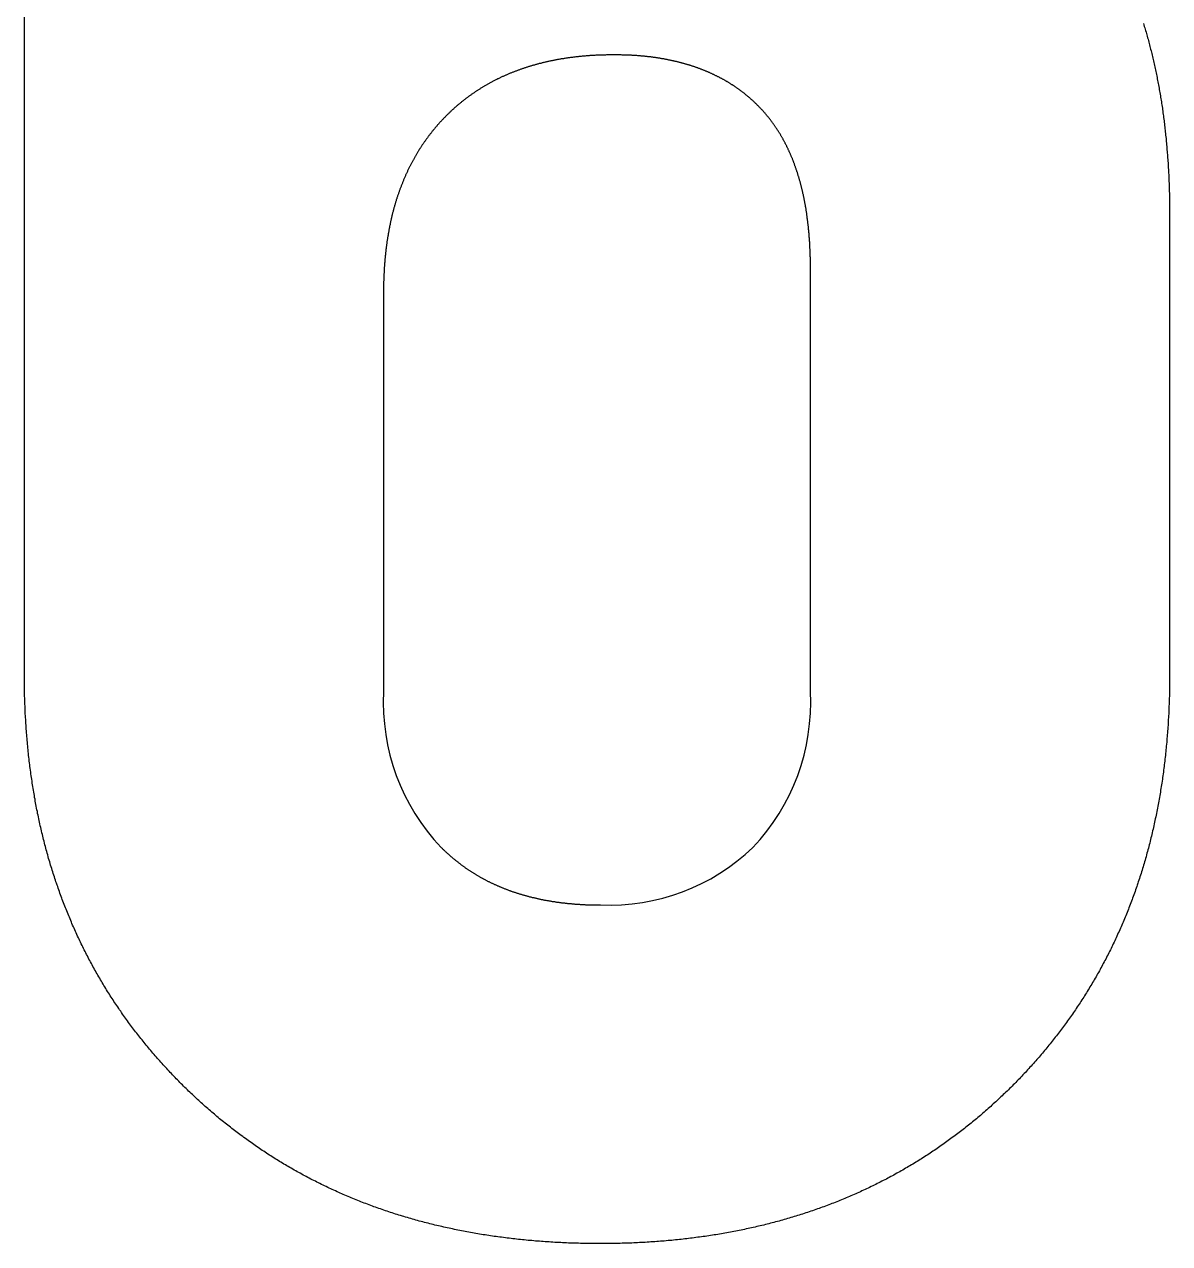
# Model space of a CAD drawing. Header units: millimetres. Extents: x -1211 to -100, y -1155 to 1320.
# Drawn here: x -776.54 to -764.47, y 1294.29 to 1307.14 of the extents above; entities that cross this region are included whole.
import ezdxf

# ---------------------------------------------------------------- set-up
doc = ezdxf.new("R2010")
doc.units = ezdxf.units.MM
doc.layers.get('0').update_dxf_attribs({"lineweight": 25, "true_color": 0xffffff})

msp = doc.modelspace()

# ---------------------------------------------------------------- linework, layer by layer
at = {"flags": 128}
msp.add_lwpolyline([(-764.741, 1307.152), (-764.736, 1307.137), (-764.732, 1307.122), (-764.727, 1307.107), (-764.723, 1307.092), (-764.718, 1307.077), (-764.714, 1307.062), (-764.71, 1307.047), (-764.705, 1307.032), (-764.701, 1307.017), (-764.697, 1307.002), (-764.693, 1306.987), (-764.689, 1306.972), (-764.685, 1306.957), (-764.681, 1306.942), (-764.677, 1306.926), (-764.673, 1306.911), (-764.669, 1306.896), (-764.665, 1306.881), (-764.661, 1306.865), (-764.657, 1306.85), (-764.653, 1306.835), (-764.65, 1306.819), (-764.646, 1306.804), (-764.642, 1306.788), (-764.639, 1306.773), (-764.635, 1306.757), (-764.631, 1306.741), (-764.628, 1306.726), (-764.624, 1306.71), (-764.621, 1306.695), (-764.618, 1306.679), (-764.614, 1306.663), (-764.611, 1306.647), (-764.608, 1306.632), (-764.604, 1306.616), (-764.601, 1306.6), (-764.598, 1306.584), (-764.595, 1306.568), (-764.592, 1306.552), (-764.589, 1306.536), (-764.586, 1306.52), (-764.583, 1306.504), (-764.58, 1306.488), (-764.577, 1306.472), (-764.574, 1306.456), (-764.571, 1306.44), (-764.568, 1306.424), (-764.566, 1306.407), (-764.563, 1306.391), (-764.56, 1306.375), (-764.557, 1306.358), (-764.555, 1306.342), (-764.552, 1306.326), (-764.55, 1306.309), (-764.547, 1306.293), (-764.545, 1306.277), (-764.542, 1306.26), (-764.54, 1306.244), (-764.538, 1306.227), (-764.535, 1306.21), (-764.533, 1306.194), (-764.531, 1306.177), (-764.529, 1306.161), (-764.526, 1306.144), (-764.524, 1306.127), (-764.522, 1306.11), (-764.52, 1306.094), (-764.518, 1306.077), (-764.516, 1306.06), (-764.514, 1306.043), (-764.512, 1306.026), (-764.511, 1306.009), (-764.509, 1305.992), (-764.507, 1305.975), (-764.505, 1305.958), (-764.503, 1305.941), (-764.502, 1305.924), (-764.5, 1305.907), (-764.499, 1305.89), (-764.497, 1305.873), (-764.495, 1305.855), (-764.494, 1305.838), (-764.493, 1305.821), (-764.491, 1305.804), (-764.49, 1305.786), (-764.488, 1305.769), (-764.487, 1305.752), (-764.486, 1305.734), (-764.485, 1305.717), (-764.483, 1305.699), (-764.482, 1305.682), (-764.481, 1305.664), (-764.48, 1305.647), (-764.479, 1305.629), (-764.478, 1305.612), (-764.477, 1305.594), (-764.476, 1305.576), (-764.475, 1305.558), (-764.474, 1305.541), (-764.474, 1305.523), (-764.473, 1305.505), (-764.472, 1305.487), (-764.471, 1305.469), (-764.471, 1305.452), (-764.47, 1305.434), (-764.47, 1305.416), (-764.469, 1305.398), (-764.469, 1305.38), (-764.468, 1305.362), (-764.468, 1305.344), (-764.467, 1305.326), (-764.467, 1305.307), (-764.467, 1305.289), (-764.466, 1305.271), (-764.466, 1305.253), (-764.466, 1305.235), (-764.466, 1305.216), (-764.466, 1305.198), (-764.465, 1305.18), (-764.465, 1305.161), (-764.465, 1305.143), (-764.465, 1300.286), (-764.465, 1300.265), (-764.465, 1300.244), (-764.466, 1300.223), (-764.466, 1300.202), (-764.466, 1300.181), (-764.466, 1300.161), (-764.467, 1300.14), (-764.467, 1300.119), (-764.467, 1300.099), (-764.468, 1300.078), (-764.468, 1300.057), (-764.469, 1300.037), (-764.47, 1300.016), (-764.47, 1299.996), (-764.471, 1299.975), (-764.472, 1299.955), (-764.473, 1299.934), (-764.474, 1299.914), (-764.475, 1299.894), (-764.475, 1299.873), (-764.477, 1299.853), (-764.478, 1299.833), (-764.479, 1299.813), (-764.48, 1299.792), (-764.481, 1299.772), (-764.482, 1299.752), (-764.484, 1299.732), (-764.485, 1299.712), (-764.487, 1299.692), (-764.488, 1299.672), (-764.49, 1299.652), (-764.491, 1299.632), (-764.493, 1299.612), (-764.495, 1299.592), (-764.496, 1299.572), (-764.498, 1299.552), (-764.5, 1299.533), (-764.502, 1299.513), (-764.504, 1299.493), (-764.506, 1299.474), (-764.508, 1299.454), (-764.51, 1299.434), (-764.512, 1299.415), (-764.514, 1299.395), (-764.517, 1299.375), (-764.519, 1299.356), (-764.521, 1299.336), (-764.524, 1299.317), (-764.526, 1299.298), (-764.529, 1299.278), (-764.531, 1299.259), (-764.534, 1299.24), (-764.537, 1299.22), (-764.539, 1299.201), (-764.542, 1299.182), (-764.545, 1299.163), (-764.548, 1299.143), (-764.551, 1299.124), (-764.554, 1299.105), (-764.557, 1299.086), (-764.56, 1299.067), (-764.563, 1299.048), (-764.566, 1299.029), (-764.569, 1299.01), (-764.572, 1298.991), (-764.576, 1298.972), (-764.579, 1298.953), (-764.583, 1298.935), (-764.586, 1298.916), (-764.59, 1298.897), (-764.593, 1298.878), (-764.597, 1298.86), (-764.6, 1298.841), (-764.604, 1298.822), (-764.608, 1298.804), (-764.612, 1298.785), (-764.616, 1298.766), (-764.62, 1298.748), (-764.624, 1298.729), (-764.628, 1298.711), (-764.632, 1298.693), (-764.636, 1298.674), (-764.64, 1298.656), (-764.644, 1298.637), (-764.648, 1298.619), (-764.653, 1298.601), (-764.657, 1298.583), (-764.662, 1298.564), (-764.666, 1298.546), (-764.671, 1298.528), (-764.675, 1298.51), (-764.68, 1298.492), (-764.685, 1298.474), (-764.689, 1298.456), (-764.694, 1298.438), (-764.699, 1298.42), (-764.704, 1298.402), (-764.709, 1298.384), (-764.714, 1298.366), (-764.719, 1298.348), (-764.724, 1298.331), (-764.729, 1298.313), (-764.734, 1298.295), (-764.739, 1298.277), (-764.745, 1298.26), (-764.75, 1298.242), (-764.755, 1298.224), (-764.761, 1298.207), (-764.766, 1298.189), (-764.772, 1298.172), (-764.778, 1298.154), (-764.783, 1298.137), (-764.789, 1298.119), (-764.795, 1298.102), (-764.8, 1298.085), (-764.806, 1298.067), (-764.812, 1298.05), (-764.818, 1298.033), (-764.824, 1298.015), (-764.83, 1297.998), (-764.836, 1297.981), (-764.843, 1297.964), (-764.849, 1297.947), (-764.855, 1297.93), (-764.861, 1297.913), (-764.868, 1297.896), (-764.874, 1297.879), (-764.881, 1297.862), (-764.887, 1297.845), (-764.894, 1297.828), (-764.9, 1297.811), (-764.907, 1297.794), (-764.914, 1297.777), (-764.92, 1297.76), (-764.927, 1297.744), (-764.934, 1297.727), (-764.941, 1297.71), (-764.948, 1297.694), (-764.955, 1297.677), (-764.962, 1297.66), (-764.969, 1297.644), (-764.976, 1297.627), (-764.984, 1297.611), (-764.991, 1297.594), (-764.998, 1297.578), (-765.006, 1297.562), (-765.013, 1297.545), (-765.02, 1297.529), (-765.028, 1297.512), (-765.036, 1297.496), (-765.043, 1297.48), (-765.051, 1297.464), (-765.059, 1297.448), (-765.066, 1297.431), (-765.074, 1297.415), (-765.082, 1297.399), (-765.09, 1297.383), (-765.098, 1297.367), (-765.106, 1297.351), (-765.114, 1297.335), (-765.122, 1297.319), (-765.13, 1297.303), (-765.139, 1297.287), (-765.147, 1297.272), (-765.155, 1297.256), (-765.164, 1297.24), (-765.172, 1297.224), (-765.181, 1297.208), (-765.189, 1297.193), (-765.198, 1297.177), (-765.206, 1297.161), (-765.215, 1297.146), (-765.224, 1297.13), (-765.233, 1297.115), (-765.241, 1297.099), (-765.25, 1297.084), (-765.259, 1297.068), (-765.268, 1297.053), (-765.277, 1297.038), (-765.286, 1297.022), (-765.296, 1297.007), (-765.305, 1296.992), (-765.314, 1296.976), (-765.323, 1296.961), (-765.333, 1296.946), (-765.342, 1296.931), (-765.351, 1296.916), (-765.361, 1296.9), (-765.371, 1296.885), (-765.38, 1296.87), (-765.39, 1296.855), (-765.4, 1296.84), (-765.409, 1296.825), (-765.419, 1296.811), (-765.429, 1296.796), (-765.439, 1296.781), (-765.449, 1296.766), (-765.459, 1296.751), (-765.469, 1296.736), (-765.479, 1296.722), (-765.489, 1296.707), (-765.499, 1296.692), (-765.51, 1296.678), (-765.52, 1296.663), (-765.53, 1296.649), (-765.541, 1296.634), (-765.551, 1296.619), (-765.562, 1296.605), (-765.572, 1296.591), (-765.583, 1296.576), (-765.594, 1296.562), (-765.604, 1296.547), (-765.615, 1296.533), (-765.626, 1296.519), (-765.637, 1296.504), (-765.648, 1296.49), (-765.659, 1296.476), (-765.67, 1296.462), (-765.681, 1296.448), (-765.692, 1296.434), (-765.703, 1296.42), (-765.714, 1296.406), (-765.726, 1296.391), (-765.737, 1296.378), (-765.748, 1296.364), (-765.76, 1296.35), (-765.771, 1296.336), (-765.783, 1296.322), (-765.794, 1296.308), (-765.806, 1296.294), (-765.818, 1296.28), (-765.829, 1296.267), (-765.841, 1296.253), (-765.853, 1296.239), (-765.865, 1296.226), (-765.877, 1296.212), (-765.889, 1296.199), (-765.901, 1296.185), (-765.913, 1296.171), (-765.925, 1296.158), (-765.937, 1296.145), (-765.949, 1296.131), (-765.962, 1296.118), (-765.974, 1296.104), (-765.986, 1296.091), (-765.999, 1296.078), (-766.011, 1296.064), (-766.024, 1296.051), (-766.036, 1296.038), (-766.049, 1296.025), (-766.062, 1296.012), (-766.075, 1295.999), (-766.087, 1295.985), (-766.1, 1295.972), (-766.113, 1295.959), (-766.126, 1295.946), (-766.139, 1295.933), (-766.152, 1295.921), (-766.165, 1295.908), (-766.178, 1295.895), (-766.191, 1295.882), (-766.204, 1295.869), (-766.218, 1295.857), (-766.231, 1295.844), (-766.244, 1295.832), (-766.257, 1295.819), (-766.271, 1295.807), (-766.284, 1295.794), (-766.297, 1295.782), (-766.311, 1295.77), (-766.324, 1295.758), (-766.338, 1295.745), (-766.351, 1295.733), (-766.365, 1295.721), (-766.378, 1295.709), (-766.392, 1295.697), (-766.405, 1295.685), (-766.419, 1295.673), (-766.433, 1295.661), (-766.446, 1295.65), (-766.46, 1295.638), (-766.474, 1295.626), (-766.488, 1295.615), (-766.502, 1295.603), (-766.515, 1295.591), (-766.529, 1295.58), (-766.543, 1295.569), (-766.557, 1295.557), (-766.571, 1295.546), (-766.585, 1295.535), (-766.599, 1295.523), (-766.613, 1295.512), (-766.627, 1295.501), (-766.642, 1295.49), (-766.656, 1295.479), (-766.67, 1295.468), (-766.684, 1295.457), (-766.698, 1295.446), (-766.713, 1295.435), (-766.727, 1295.425), (-766.741, 1295.414), (-766.756, 1295.403), (-766.77, 1295.393), (-766.785, 1295.382), (-766.799, 1295.372), (-766.814, 1295.361), (-766.828, 1295.351), (-766.843, 1295.34), (-766.857, 1295.33), (-766.872, 1295.32), (-766.887, 1295.309), (-766.901, 1295.299), (-766.916, 1295.289), (-766.931, 1295.279), (-766.946, 1295.269), (-766.96, 1295.259), (-766.975, 1295.249), (-766.99, 1295.239), (-767.005, 1295.23), (-767.02, 1295.22), (-767.035, 1295.21), (-767.05, 1295.201), (-767.065, 1295.191), (-767.08, 1295.181), (-767.095, 1295.172), (-767.11, 1295.162), (-767.126, 1295.153), (-767.141, 1295.144), (-767.156, 1295.134), (-767.171, 1295.125), (-767.187, 1295.116), (-767.202, 1295.107), (-767.217, 1295.098), (-767.233, 1295.089), (-767.248, 1295.08), (-767.263, 1295.071), (-767.279, 1295.062), (-767.294, 1295.053), (-767.31, 1295.044), (-767.326, 1295.035), (-767.341, 1295.027), (-767.357, 1295.018), (-767.372, 1295.009), (-767.388, 1295.001), (-767.404, 1294.992), (-767.42, 1294.984), (-767.435, 1294.976), (-767.451, 1294.967), (-767.467, 1294.959), (-767.483, 1294.951), (-767.499, 1294.943), (-767.515, 1294.934), (-767.531, 1294.926), (-767.547, 1294.918), (-767.563, 1294.91), (-767.579, 1294.902), (-767.595, 1294.895), (-767.611, 1294.887), (-767.627, 1294.879), (-767.643, 1294.871), (-767.66, 1294.864), (-767.676, 1294.856), (-767.692, 1294.848), (-767.708, 1294.841), (-767.725, 1294.833), (-767.741, 1294.826), (-767.758, 1294.818), (-767.774, 1294.811), (-767.79, 1294.804), (-767.807, 1294.797), (-767.824, 1294.79), (-767.84, 1294.782), (-767.857, 1294.775), (-767.873, 1294.768), (-767.89, 1294.761), (-767.907, 1294.754), (-767.923, 1294.748), (-767.94, 1294.741), (-767.957, 1294.734), (-767.974, 1294.727), (-767.991, 1294.721), (-768.007, 1294.714), (-768.024, 1294.707), (-768.041, 1294.701), (-768.058, 1294.694), (-768.075, 1294.688), (-768.092, 1294.682), (-768.109, 1294.675), (-768.126, 1294.669), (-768.144, 1294.663), (-768.161, 1294.657), (-768.178, 1294.651), (-768.195, 1294.645), (-768.212, 1294.639), (-768.23, 1294.633), (-768.247, 1294.627), (-768.264, 1294.621), (-768.282, 1294.615), (-768.299, 1294.609), (-768.316, 1294.604), (-768.334, 1294.598), (-768.351, 1294.592), (-768.369, 1294.587), (-768.386, 1294.581), (-768.404, 1294.576), (-768.422, 1294.57), (-768.439, 1294.565), (-768.457, 1294.56), (-768.475, 1294.555), (-768.492, 1294.549), (-768.51, 1294.544), (-768.528, 1294.539), (-768.546, 1294.534), (-768.564, 1294.529), (-768.582, 1294.524), (-768.6, 1294.519), (-768.618, 1294.514), (-768.636, 1294.51), (-768.654, 1294.505), (-768.672, 1294.5), (-768.69, 1294.496), (-768.708, 1294.491), (-768.726, 1294.486), (-768.744, 1294.482), (-768.762, 1294.478), (-768.781, 1294.473), (-768.799, 1294.469), (-768.817, 1294.465), (-768.835, 1294.46), (-768.854, 1294.456), (-768.872, 1294.452), (-768.891, 1294.448), (-768.909, 1294.444), (-768.928, 1294.44), (-768.946, 1294.436), (-768.965, 1294.432), (-768.983, 1294.428), (-769.002, 1294.424), (-769.021, 1294.421), (-769.039, 1294.417), (-769.058, 1294.413), (-769.077, 1294.41), (-769.095, 1294.406), (-769.114, 1294.403), (-769.133, 1294.399), (-769.152, 1294.396), (-769.171, 1294.393), (-769.19, 1294.39), (-769.209, 1294.386), (-769.228, 1294.383), (-769.247, 1294.38), (-769.266, 1294.377), (-769.285, 1294.374), (-769.304, 1294.371), (-769.323, 1294.368), (-769.342, 1294.365), (-769.361, 1294.362), (-769.381, 1294.36), (-769.4, 1294.357), (-769.419, 1294.354), (-769.439, 1294.352), (-769.458, 1294.349), (-769.477, 1294.347), (-769.497, 1294.344), (-769.516, 1294.342), (-769.536, 1294.339), (-769.555, 1294.337), (-769.575, 1294.335), (-769.594, 1294.333), (-769.614, 1294.33), (-769.633, 1294.328), (-769.653, 1294.326), (-769.673, 1294.324), (-769.693, 1294.322), (-769.712, 1294.32), (-769.732, 1294.319), (-769.752, 1294.317), (-769.772, 1294.315), (-769.792, 1294.313), (-769.812, 1294.312), (-769.832, 1294.31), (-769.852, 1294.309), (-769.872, 1294.307), (-769.892, 1294.306), (-769.912, 1294.304), (-769.932, 1294.303), (-769.952, 1294.302), (-769.972, 1294.3), (-769.992, 1294.299), (-770.012, 1294.298), (-770.033, 1294.297), (-770.053, 1294.296), (-770.073, 1294.295), (-770.094, 1294.294), (-770.114, 1294.293), (-770.135, 1294.292), (-770.155, 1294.291), (-770.175, 1294.291), (-770.196, 1294.29), (-770.216, 1294.289), (-770.237, 1294.289), (-770.258, 1294.288), (-770.278, 1294.288), (-770.299, 1294.287), (-770.32, 1294.287), (-770.34, 1294.287), (-770.361, 1294.286), (-770.382, 1294.286), (-770.403, 1294.286), (-770.424, 1294.286), (-770.444, 1294.286), (-770.465, 1294.286), (-770.487, 1294.286), (-770.508, 1294.286), (-770.529, 1294.286), (-770.55, 1294.286), (-770.571, 1294.286), (-770.592, 1294.287), (-770.613, 1294.287), (-770.634, 1294.287), (-770.655, 1294.288), (-770.676, 1294.288), (-770.697, 1294.289), (-770.718, 1294.289), (-770.738, 1294.29), (-770.759, 1294.291), (-770.78, 1294.291), (-770.801, 1294.292), (-770.821, 1294.293), (-770.842, 1294.294), (-770.863, 1294.295), (-770.883, 1294.296), (-770.904, 1294.297), (-770.924, 1294.298), (-770.945, 1294.299), (-770.965, 1294.3), (-770.986, 1294.302), (-771.006, 1294.303), (-771.026, 1294.304), (-771.047, 1294.306), (-771.067, 1294.307), (-771.087, 1294.309), (-771.108, 1294.31), (-771.128, 1294.312), (-771.148, 1294.313), (-771.168, 1294.315), (-771.188, 1294.317), (-771.208, 1294.319), (-771.228, 1294.32), (-771.248, 1294.322), (-771.268, 1294.324), (-771.288, 1294.326), (-771.308, 1294.328), (-771.328, 1294.33), (-771.348, 1294.333), (-771.368, 1294.335), (-771.388, 1294.337), (-771.407, 1294.339), (-771.427, 1294.342), (-771.447, 1294.344), (-771.466, 1294.347), (-771.486, 1294.349), (-771.506, 1294.352), (-771.525, 1294.354), (-771.545, 1294.357), (-771.564, 1294.36), (-771.584, 1294.362), (-771.603, 1294.365), (-771.623, 1294.368), (-771.642, 1294.371), (-771.661, 1294.374), (-771.681, 1294.377), (-771.7, 1294.38), (-771.719, 1294.383), (-771.739, 1294.386), (-771.758, 1294.39), (-771.777, 1294.393), (-771.796, 1294.396), (-771.815, 1294.399), (-771.834, 1294.403), (-771.853, 1294.406), (-771.872, 1294.41), (-771.891, 1294.413), (-771.91, 1294.417), (-771.929, 1294.421), (-771.948, 1294.424), (-771.967, 1294.428), (-771.986, 1294.432), (-772.004, 1294.436), (-772.023, 1294.44), (-772.042, 1294.444), (-772.061, 1294.448), (-772.079, 1294.452), (-772.098, 1294.456), (-772.117, 1294.46), (-772.135, 1294.465), (-772.154, 1294.469), (-772.172, 1294.473), (-772.191, 1294.478), (-772.209, 1294.482), (-772.227, 1294.486), (-772.246, 1294.491), (-772.264, 1294.496), (-772.282, 1294.5), (-772.301, 1294.505), (-772.319, 1294.51), (-772.337, 1294.514), (-772.355, 1294.519), (-772.374, 1294.524), (-772.392, 1294.529), (-772.41, 1294.534), (-772.428, 1294.539), (-772.446, 1294.544), (-772.464, 1294.549), (-772.482, 1294.555), (-772.5, 1294.56), (-772.518, 1294.565), (-772.536, 1294.57), (-772.553, 1294.576), (-772.571, 1294.581), (-772.589, 1294.587), (-772.607, 1294.592), (-772.624, 1294.598), (-772.642, 1294.604), (-772.66, 1294.609), (-772.677, 1294.615), (-772.695, 1294.621), (-772.713, 1294.627), (-772.73, 1294.633), (-772.748, 1294.639), (-772.765, 1294.645), (-772.782, 1294.651), (-772.8, 1294.657), (-772.817, 1294.663), (-772.835, 1294.669), (-772.852, 1294.675), (-772.869, 1294.682), (-772.886, 1294.688), (-772.904, 1294.694), (-772.921, 1294.701), (-772.938, 1294.707), (-772.955, 1294.714), (-772.972, 1294.721), (-772.989, 1294.727), (-773.006, 1294.734), (-773.023, 1294.741), (-773.04, 1294.748), (-773.057, 1294.754), (-773.074, 1294.761), (-773.091, 1294.768), (-773.108, 1294.775), (-773.124, 1294.782), (-773.141, 1294.79), (-773.158, 1294.797), (-773.175, 1294.804), (-773.191, 1294.811), (-773.208, 1294.818), (-773.224, 1294.826), (-773.241, 1294.833), (-773.258, 1294.841), (-773.274, 1294.848), (-773.291, 1294.856), (-773.307, 1294.864), (-773.323, 1294.871), (-773.34, 1294.879), (-773.356, 1294.887), (-773.373, 1294.895), (-773.389, 1294.902), (-773.405, 1294.91), (-773.421, 1294.918), (-773.437, 1294.926), (-773.454, 1294.934), (-773.47, 1294.943), (-773.486, 1294.951), (-773.502, 1294.959), (-773.518, 1294.967), (-773.534, 1294.976), (-773.55, 1294.984), (-773.566, 1294.992), (-773.582, 1295.001), (-773.598, 1295.009), (-773.614, 1295.018), (-773.629, 1295.027), (-773.645, 1295.035), (-773.661, 1295.044), (-773.677, 1295.053), (-773.692, 1295.062), (-773.708, 1295.071), (-773.724, 1295.08), (-773.739, 1295.089), (-773.755, 1295.098), (-773.77, 1295.107), (-773.786, 1295.116), (-773.801, 1295.125), (-773.817, 1295.134), (-773.832, 1295.144), (-773.847, 1295.153), (-773.863, 1295.162), (-773.878, 1295.172), (-773.893, 1295.181), (-773.909, 1295.191), (-773.924, 1295.201), (-773.939, 1295.21), (-773.954, 1295.22), (-773.969, 1295.23), (-773.984, 1295.239), (-773.999, 1295.249), (-774.014, 1295.259), (-774.029, 1295.269), (-774.044, 1295.279), (-774.059, 1295.289), (-774.074, 1295.299), (-774.089, 1295.309), (-774.104, 1295.32), (-774.119, 1295.33), (-774.134, 1295.34), (-774.148, 1295.351), (-774.163, 1295.361), (-774.178, 1295.372), (-774.192, 1295.382), (-774.207, 1295.393), (-774.222, 1295.403), (-774.236, 1295.414), (-774.251, 1295.425), (-774.265, 1295.435), (-774.28, 1295.446), (-774.294, 1295.457), (-774.308, 1295.468), (-774.323, 1295.479), (-774.337, 1295.49), (-774.351, 1295.501), (-774.366, 1295.512), (-774.38, 1295.523), (-774.394, 1295.535), (-774.408, 1295.546), (-774.422, 1295.557), (-774.437, 1295.569), (-774.451, 1295.58), (-774.465, 1295.591), (-774.479, 1295.603), (-774.493, 1295.615), (-774.507, 1295.626), (-774.52, 1295.638), (-774.534, 1295.65), (-774.548, 1295.661), (-774.562, 1295.673), (-774.576, 1295.685), (-774.59, 1295.697), (-774.603, 1295.709), (-774.617, 1295.721), (-774.631, 1295.733), (-774.644, 1295.745), (-774.658, 1295.758), (-774.672, 1295.77), (-774.685, 1295.782), (-774.699, 1295.794), (-774.712, 1295.807), (-774.725, 1295.819), (-774.739, 1295.832), (-774.752, 1295.844), (-774.766, 1295.857), (-774.779, 1295.869), (-774.792, 1295.882), (-774.806, 1295.895), (-774.819, 1295.908), (-774.832, 1295.921), (-774.845, 1295.933), (-774.858, 1295.946), (-774.871, 1295.959), (-774.884, 1295.972), (-774.897, 1295.985), (-774.91, 1295.999), (-774.923, 1296.012), (-774.936, 1296.025), (-774.949, 1296.038), (-774.961, 1296.051), (-774.974, 1296.064), (-774.987, 1296.078), (-774.999, 1296.091), (-775.012, 1296.104), (-775.024, 1296.118), (-775.037, 1296.131), (-775.049, 1296.145), (-775.061, 1296.158), (-775.074, 1296.171), (-775.086, 1296.185), (-775.098, 1296.199), (-775.11, 1296.212), (-775.122, 1296.226), (-775.134, 1296.239), (-775.146, 1296.253), (-775.158, 1296.267), (-775.17, 1296.28), (-775.182, 1296.294), (-775.194, 1296.308), (-775.205, 1296.322), (-775.217, 1296.336), (-775.229, 1296.35), (-775.24, 1296.364), (-775.252, 1296.378), (-775.263, 1296.391), (-775.274, 1296.406), (-775.286, 1296.42), (-775.297, 1296.434), (-775.308, 1296.448), (-775.32, 1296.462), (-775.331, 1296.476), (-775.342, 1296.49), (-775.353, 1296.504), (-775.364, 1296.519), (-775.375, 1296.533), (-775.386, 1296.547), (-775.396, 1296.562), (-775.407, 1296.576), (-775.418, 1296.591), (-775.429, 1296.605), (-775.439, 1296.619), (-775.45, 1296.634), (-775.46, 1296.649), (-775.471, 1296.663), (-775.481, 1296.678), (-775.492, 1296.692), (-775.502, 1296.707), (-775.512, 1296.722), (-775.522, 1296.736), (-775.533, 1296.751), (-775.543, 1296.766), (-775.553, 1296.781), (-775.563, 1296.796), (-775.573, 1296.811), (-775.583, 1296.825), (-775.593, 1296.84), (-775.602, 1296.855), (-775.612, 1296.87), (-775.622, 1296.885), (-775.632, 1296.9), (-775.641, 1296.916), (-775.651, 1296.931), (-775.66, 1296.946), (-775.67, 1296.961), (-775.679, 1296.976), (-775.688, 1296.992), (-775.698, 1297.007), (-775.707, 1297.022), (-775.716, 1297.038), (-775.725, 1297.053), (-775.734, 1297.068), (-775.743, 1297.084), (-775.752, 1297.099), (-775.761, 1297.115), (-775.77, 1297.13), (-775.779, 1297.146), (-775.788, 1297.161), (-775.797, 1297.177), (-775.805, 1297.193), (-775.814, 1297.208), (-775.822, 1297.224), (-775.831, 1297.24), (-775.839, 1297.256), (-775.848, 1297.272), (-775.856, 1297.287), (-775.865, 1297.303), (-775.873, 1297.319), (-775.881, 1297.335), (-775.889, 1297.351), (-775.897, 1297.367), (-775.905, 1297.383), (-775.913, 1297.399), (-775.921, 1297.415), (-775.929, 1297.431), (-775.937, 1297.448), (-775.945, 1297.464), (-775.953, 1297.48), (-775.96, 1297.496), (-775.968, 1297.512), (-775.976, 1297.529), (-775.983, 1297.545), (-775.991, 1297.562), (-775.998, 1297.578), (-776.006, 1297.594), (-776.013, 1297.611), (-776.02, 1297.627), (-776.028, 1297.644), (-776.035, 1297.66), (-776.042, 1297.677), (-776.049, 1297.694), (-776.056, 1297.71), (-776.063, 1297.727), (-776.07, 1297.744), (-776.077, 1297.76), (-776.084, 1297.777), (-776.091, 1297.794), (-776.097, 1297.811), (-776.104, 1297.828), (-776.111, 1297.845), (-776.117, 1297.862), (-776.124, 1297.879), (-776.13, 1297.896), (-776.137, 1297.913), (-776.143, 1297.93), (-776.149, 1297.947), (-776.156, 1297.964), (-776.162, 1297.981), (-776.168, 1297.998), (-776.174, 1298.015), (-776.18, 1298.033), (-776.186, 1298.05), (-776.192, 1298.067), (-776.198, 1298.085), (-776.204, 1298.102), (-776.21, 1298.119), (-776.215, 1298.137), (-776.221, 1298.154), (-776.227, 1298.172), (-776.232, 1298.189), (-776.238, 1298.207), (-776.244, 1298.224), (-776.249, 1298.242), (-776.254, 1298.26), (-776.26, 1298.277), (-776.265, 1298.295), (-776.27, 1298.313), (-776.276, 1298.331), (-776.281, 1298.348), (-776.286, 1298.366), (-776.291, 1298.384), (-776.296, 1298.402), (-776.301, 1298.42), (-776.306, 1298.438), (-776.31, 1298.456), (-776.315, 1298.474), (-776.32, 1298.492), (-776.325, 1298.51), (-776.329, 1298.528), (-776.334, 1298.546), (-776.338, 1298.564), (-776.343, 1298.583), (-776.347, 1298.601), (-776.352, 1298.619), (-776.356, 1298.637), (-776.36, 1298.656), (-776.365, 1298.674), (-776.369, 1298.693), (-776.373, 1298.711), (-776.377, 1298.729), (-776.381, 1298.748), (-776.385, 1298.766), (-776.389, 1298.785), (-776.393, 1298.804), (-776.397, 1298.822), (-776.4, 1298.841), (-776.404, 1298.86), (-776.408, 1298.878), (-776.411, 1298.897), (-776.415, 1298.916), (-776.418, 1298.935), (-776.422, 1298.953), (-776.425, 1298.972), (-776.429, 1298.991), (-776.432, 1299.01), (-776.435, 1299.029), (-776.438, 1299.048), (-776.441, 1299.067), (-776.445, 1299.086), (-776.448, 1299.105), (-776.451, 1299.124), (-776.454, 1299.143), (-776.456, 1299.163), (-776.459, 1299.182), (-776.462, 1299.201), (-776.465, 1299.22), (-776.468, 1299.24), (-776.47, 1299.259), (-776.473, 1299.278), (-776.475, 1299.298), (-776.478, 1299.317), (-776.48, 1299.336), (-776.483, 1299.356), (-776.485, 1299.375), (-776.487, 1299.395), (-776.489, 1299.415), (-776.492, 1299.434), (-776.494, 1299.454), (-776.496, 1299.474), (-776.498, 1299.493), (-776.5, 1299.513), (-776.502, 1299.533), (-776.504, 1299.552), (-776.505, 1299.572), (-776.507, 1299.592), (-776.509, 1299.612), (-776.511, 1299.632), (-776.512, 1299.652), (-776.514, 1299.672), (-776.515, 1299.692), (-776.517, 1299.712), (-776.518, 1299.732), (-776.519, 1299.752), (-776.521, 1299.772), (-776.522, 1299.792), (-776.523, 1299.813), (-776.524, 1299.833), (-776.525, 1299.853), (-776.527, 1299.873), (-776.528, 1299.894), (-776.528, 1299.914), (-776.529, 1299.934), (-776.53, 1299.955), (-776.531, 1299.975), (-776.532, 1299.996), (-776.532, 1300.016), (-776.533, 1300.037), (-776.534, 1300.057), (-776.534, 1300.078), (-776.535, 1300.099), (-776.535, 1300.119), (-776.536, 1300.14), (-776.536, 1300.161), (-776.536, 1300.181), (-776.536, 1300.202), (-776.537, 1300.223), (-776.537, 1300.244), (-776.537, 1300.265), (-776.537, 1300.286), (-776.537, 1314)], dxfattribs=at)
msp.add_lwpolyline([(-770.465, 1297.857, 0.206096), (-768.858, 1298.464, 0.205579), (-768.251, 1300.107), (-768.251, 1304.571), (-768.251, 1304.58), (-768.251, 1304.589), (-768.251, 1304.598), (-768.251, 1304.607), (-768.251, 1304.616), (-768.251, 1304.625), (-768.251, 1304.633), (-768.252, 1304.642), (-768.252, 1304.651), (-768.252, 1304.66), (-768.252, 1304.669), (-768.252, 1304.677), (-768.252, 1304.686), (-768.253, 1304.695), (-768.253, 1304.703), (-768.253, 1304.712), (-768.253, 1304.721), (-768.254, 1304.729), (-768.254, 1304.738), (-768.254, 1304.746), (-768.255, 1304.755), (-768.255, 1304.764), (-768.255, 1304.772), (-768.256, 1304.781), (-768.256, 1304.789), (-768.257, 1304.797), (-768.257, 1304.806), (-768.257, 1304.814), (-768.258, 1304.823), (-768.258, 1304.831), (-768.259, 1304.84), (-768.259, 1304.848), (-768.26, 1304.856), (-768.261, 1304.865), (-768.261, 1304.873), (-768.262, 1304.881), (-768.262, 1304.889), (-768.263, 1304.898), (-768.264, 1304.906), (-768.264, 1304.914), (-768.265, 1304.922), (-768.265, 1304.931), (-768.266, 1304.939), (-768.267, 1304.947), (-768.268, 1304.955), (-768.268, 1304.963), (-768.269, 1304.971), (-768.27, 1304.979), (-768.271, 1304.987), (-768.272, 1304.995), (-768.272, 1305.003), (-768.273, 1305.011), (-768.274, 1305.019), (-768.275, 1305.027), (-768.276, 1305.035), (-768.277, 1305.043), (-768.278, 1305.051), (-768.279, 1305.059), (-768.28, 1305.067), (-768.281, 1305.075), (-768.281, 1305.083), (-768.282, 1305.09), (-768.284, 1305.098), (-768.285, 1305.106), (-768.286, 1305.114), (-768.287, 1305.122), (-768.288, 1305.129), (-768.289, 1305.137), (-768.29, 1305.145), (-768.291, 1305.152), (-768.292, 1305.16), (-768.293, 1305.168), (-768.295, 1305.175), (-768.296, 1305.183), (-768.297, 1305.19), (-768.298, 1305.198), (-768.3, 1305.206), (-768.301, 1305.213), (-768.302, 1305.221), (-768.303, 1305.228), (-768.305, 1305.236), (-768.306, 1305.243), (-768.307, 1305.251), (-768.309, 1305.258), (-768.31, 1305.265), (-768.312, 1305.273), (-768.313, 1305.28), (-768.314, 1305.288), (-768.316, 1305.295), (-768.317, 1305.302), (-768.319, 1305.309), (-768.32, 1305.317), (-768.322, 1305.324), (-768.323, 1305.331), (-768.325, 1305.338), (-768.326, 1305.346), (-768.328, 1305.353), (-768.33, 1305.36), (-768.331, 1305.367), (-768.333, 1305.374), (-768.334, 1305.381), (-768.336, 1305.389), (-768.338, 1305.396), (-768.339, 1305.403), (-768.341, 1305.41), (-768.343, 1305.417), (-768.345, 1305.424), (-768.346, 1305.431), (-768.348, 1305.438), (-768.35, 1305.445), (-768.352, 1305.452), (-768.354, 1305.459), (-768.355, 1305.466), (-768.357, 1305.472), (-768.359, 1305.479), (-768.361, 1305.486), (-768.363, 1305.493), (-768.365, 1305.5), (-768.367, 1305.507), (-768.369, 1305.513), (-768.371, 1305.52), (-768.373, 1305.527), (-768.375, 1305.534), (-768.377, 1305.54), (-768.379, 1305.547), (-768.381, 1305.554), (-768.383, 1305.56), (-768.385, 1305.567), (-768.387, 1305.574), (-768.389, 1305.58), (-768.391, 1305.587), (-768.394, 1305.593), (-768.396, 1305.6), (-768.398, 1305.606), (-768.4, 1305.613), (-768.402, 1305.619), (-768.404, 1305.626), (-768.407, 1305.632), (-768.409, 1305.639), (-768.411, 1305.645), (-768.414, 1305.652), (-768.416, 1305.658), (-768.418, 1305.664), (-768.421, 1305.671), (-768.423, 1305.677), (-768.425, 1305.683), (-768.428, 1305.69), (-768.43, 1305.696), (-768.433, 1305.702), (-768.435, 1305.708), (-768.437, 1305.715), (-768.44, 1305.721), (-768.442, 1305.727), (-768.445, 1305.733), (-768.447, 1305.739), (-768.45, 1305.745), (-768.453, 1305.752), (-768.455, 1305.758), (-768.458, 1305.764), (-768.46, 1305.77), (-768.463, 1305.776), (-768.466, 1305.782), (-768.468, 1305.788), (-768.471, 1305.794), (-768.474, 1305.8), (-768.476, 1305.806), (-768.479, 1305.812), (-768.482, 1305.818), (-768.485, 1305.824), (-768.487, 1305.829), (-768.49, 1305.835), (-768.493, 1305.841), (-768.496, 1305.847), (-768.499, 1305.853), (-768.501, 1305.859), (-768.504, 1305.864), (-768.507, 1305.87), (-768.51, 1305.876), (-768.513, 1305.882), (-768.516, 1305.887), (-768.519, 1305.893), (-768.522, 1305.899), (-768.525, 1305.904), (-768.528, 1305.91), (-768.531, 1305.915), (-768.534, 1305.921), (-768.537, 1305.927), (-768.54, 1305.932), (-768.543, 1305.938), (-768.546, 1305.943), (-768.549, 1305.949), (-768.552, 1305.954), (-768.556, 1305.96), (-768.559, 1305.965), (-768.562, 1305.971), (-768.565, 1305.976), (-768.568, 1305.981), (-768.572, 1305.987), (-768.575, 1305.992), (-768.578, 1305.997), (-768.581, 1306.003), (-768.585, 1306.008), (-768.588, 1306.013), (-768.591, 1306.019), (-768.595, 1306.024), (-768.598, 1306.029), (-768.601, 1306.034), (-768.605, 1306.04), (-768.608, 1306.045), (-768.612, 1306.05), (-768.615, 1306.055), (-768.618, 1306.06), (-768.622, 1306.065), (-768.625, 1306.07), (-768.629, 1306.075), (-768.632, 1306.08), (-768.636, 1306.086), (-768.64, 1306.091), (-768.643, 1306.096), (-768.647, 1306.101), (-768.65, 1306.105), (-768.654, 1306.11), (-768.658, 1306.115), (-768.661, 1306.12), (-768.665, 1306.125), (-768.669, 1306.13), (-768.672, 1306.135), (-768.676, 1306.14), (-768.68, 1306.145), (-768.683, 1306.149), (-768.687, 1306.154), (-768.691, 1306.159), (-768.695, 1306.164), (-768.699, 1306.168), (-768.703, 1306.173), (-768.706, 1306.178), (-768.71, 1306.182), (-768.714, 1306.187), (-768.718, 1306.192), (-768.722, 1306.196), (-768.726, 1306.201), (-768.73, 1306.206), (-768.734, 1306.21), (-768.738, 1306.215), (-768.742, 1306.219), (-768.746, 1306.224), (-768.75, 1306.228), (-768.754, 1306.233), (-768.758, 1306.237), (-768.762, 1306.242), (-768.766, 1306.246), (-768.77, 1306.25), (-768.774, 1306.255), (-768.778, 1306.259), (-768.783, 1306.264), (-768.787, 1306.268), (-768.791, 1306.272), (-768.795, 1306.276), (-768.799, 1306.281), (-768.804, 1306.285), (-768.808, 1306.289), (-768.812, 1306.294), (-768.816, 1306.298), (-768.821, 1306.302), (-768.825, 1306.306), (-768.829, 1306.31), (-768.834, 1306.314), (-768.838, 1306.319), (-768.842, 1306.323), (-768.847, 1306.327), (-768.851, 1306.331), (-768.856, 1306.335), (-768.86, 1306.339), (-768.864, 1306.343), (-768.869, 1306.347), (-768.873, 1306.351), (-768.878, 1306.355), (-768.882, 1306.359), (-768.887, 1306.363), (-768.891, 1306.367), (-768.896, 1306.371), (-768.9, 1306.375), (-768.905, 1306.378), (-768.91, 1306.382), (-768.914, 1306.386), (-768.919, 1306.39), (-768.923, 1306.394), (-768.928, 1306.398), (-768.933, 1306.401), (-768.937, 1306.405), (-768.942, 1306.409), (-768.947, 1306.413), (-768.951, 1306.416), (-768.956, 1306.42), (-768.961, 1306.424), (-768.966, 1306.427), (-768.97, 1306.431), (-768.975, 1306.435), (-768.98, 1306.438), (-768.985, 1306.442), (-768.989, 1306.445), (-768.994, 1306.449), (-768.999, 1306.452), (-769.004, 1306.456), (-769.009, 1306.459), (-769.014, 1306.463), (-769.019, 1306.466), (-769.024, 1306.47), (-769.029, 1306.473), (-769.033, 1306.477), (-769.038, 1306.48), (-769.043, 1306.484), (-769.048, 1306.487), (-769.053, 1306.49), (-769.058, 1306.494), (-769.063, 1306.497), (-769.068, 1306.5), (-769.074, 1306.504), (-769.079, 1306.507), (-769.084, 1306.51), (-769.089, 1306.513), (-769.094, 1306.516), (-769.099, 1306.52), (-769.104, 1306.523), (-769.109, 1306.526), (-769.114, 1306.529), (-769.12, 1306.532), (-769.125, 1306.535), (-769.13, 1306.539), (-769.135, 1306.542), (-769.141, 1306.545), (-769.146, 1306.548), (-769.151, 1306.551), (-769.156, 1306.554), (-769.162, 1306.557), (-769.167, 1306.56), (-769.172, 1306.563), (-769.178, 1306.566), (-769.183, 1306.569), (-769.188, 1306.572), (-769.194, 1306.574), (-769.199, 1306.577), (-769.205, 1306.58), (-769.21, 1306.583), (-769.215, 1306.586), (-769.221, 1306.589), (-769.226, 1306.591), (-769.232, 1306.594), (-769.237, 1306.597), (-769.243, 1306.6), (-769.248, 1306.602), (-769.254, 1306.605), (-769.259, 1306.608), (-769.265, 1306.611), (-769.271, 1306.613), (-769.276, 1306.616), (-769.282, 1306.618), (-769.287, 1306.621), (-769.293, 1306.624), (-769.299, 1306.626), (-769.304, 1306.629), (-769.31, 1306.631), (-769.316, 1306.634), (-769.321, 1306.636), (-769.327, 1306.639), (-769.333, 1306.641), (-769.339, 1306.644), (-769.344, 1306.646), (-769.35, 1306.649), (-769.356, 1306.651), (-769.362, 1306.653), (-769.368, 1306.656), (-769.373, 1306.658), (-769.379, 1306.661), (-769.385, 1306.663), (-769.391, 1306.665), (-769.397, 1306.667), (-769.403, 1306.67), (-769.409, 1306.672), (-769.415, 1306.674), (-769.421, 1306.676), (-769.427, 1306.679), (-769.433, 1306.681), (-769.439, 1306.683), (-769.445, 1306.685), (-769.451, 1306.687), (-769.457, 1306.689), (-769.463, 1306.692), (-769.469, 1306.694), (-769.475, 1306.696), (-769.481, 1306.698), (-769.487, 1306.7), (-769.493, 1306.702), (-769.499, 1306.704), (-769.505, 1306.706), (-769.512, 1306.708), (-769.518, 1306.71), (-769.524, 1306.712), (-769.53, 1306.714), (-769.536, 1306.715), (-769.543, 1306.717), (-769.549, 1306.719), (-769.555, 1306.721), (-769.561, 1306.723), (-769.568, 1306.725), (-769.574, 1306.727), (-769.58, 1306.728), (-769.587, 1306.73), (-769.593, 1306.732), (-769.599, 1306.734), (-769.606, 1306.735), (-769.612, 1306.737), (-769.618, 1306.739), (-769.625, 1306.74), (-769.631, 1306.742), (-769.638, 1306.744), (-769.644, 1306.745), (-769.651, 1306.747), (-769.657, 1306.748), (-769.664, 1306.75), (-769.67, 1306.751), (-769.677, 1306.753), (-769.683, 1306.755), (-769.69, 1306.756), (-769.696, 1306.757), (-769.703, 1306.759), (-769.71, 1306.76), (-769.716, 1306.762), (-769.723, 1306.763), (-769.73, 1306.765), (-769.736, 1306.766), (-769.743, 1306.767), (-769.75, 1306.769), (-769.756, 1306.77), (-769.763, 1306.771), (-769.77, 1306.773), (-769.776, 1306.774), (-769.783, 1306.775), (-769.79, 1306.776), (-769.797, 1306.778), (-769.804, 1306.779), (-769.81, 1306.78), (-769.817, 1306.781), (-769.824, 1306.782), (-769.831, 1306.784), (-769.838, 1306.785), (-769.845, 1306.786), (-769.852, 1306.787), (-769.858, 1306.788), (-769.865, 1306.789), (-769.872, 1306.79), (-769.879, 1306.791), (-769.886, 1306.792), (-769.893, 1306.793), (-769.9, 1306.794), (-769.907, 1306.795), (-769.914, 1306.796), (-769.921, 1306.797), (-769.928, 1306.798), (-769.935, 1306.799), (-769.942, 1306.799), (-769.95, 1306.8), (-769.957, 1306.801), (-769.964, 1306.802), (-769.971, 1306.803), (-769.978, 1306.804), (-769.985, 1306.804), (-769.992, 1306.805), (-770, 1306.806), (-770.007, 1306.807), (-770.014, 1306.807), (-770.021, 1306.808), (-770.029, 1306.809), (-770.036, 1306.809), (-770.043, 1306.81), (-770.05, 1306.81), (-770.058, 1306.811), (-770.065, 1306.812), (-770.072, 1306.812), (-770.08, 1306.813), (-770.087, 1306.813), (-770.095, 1306.814), (-770.102, 1306.814), (-770.109, 1306.815), (-770.117, 1306.815), (-770.124, 1306.816), (-770.132, 1306.816), (-770.139, 1306.817), (-770.147, 1306.817), (-770.154, 1306.817), (-770.162, 1306.818), (-770.169, 1306.818), (-770.177, 1306.818), (-770.184, 1306.819), (-770.192, 1306.819), (-770.199, 1306.819), (-770.207, 1306.82), (-770.215, 1306.82), (-770.222, 1306.82), (-770.23, 1306.82), (-770.237, 1306.82), (-770.245, 1306.821), (-770.253, 1306.821), (-770.26, 1306.821), (-770.268, 1306.821), (-770.276, 1306.821), (-770.284, 1306.821), (-770.291, 1306.821), (-770.299, 1306.821), (-770.307, 1306.821), (-770.315, 1306.821), (-770.323, 1306.821), (-770.331, 1306.821), (-770.34, 1306.821), (-770.349, 1306.821), (-770.358, 1306.821), (-770.367, 1306.821), (-770.376, 1306.821), (-770.385, 1306.821), (-770.393, 1306.821), (-770.402, 1306.821), (-770.411, 1306.82), (-770.42, 1306.82), (-770.429, 1306.82), (-770.437, 1306.82), (-770.446, 1306.819), (-770.455, 1306.819), (-770.463, 1306.819), (-770.472, 1306.819), (-770.481, 1306.818), (-770.489, 1306.818), (-770.498, 1306.817), (-770.507, 1306.817), (-770.515, 1306.817), (-770.524, 1306.816), (-770.532, 1306.816), (-770.541, 1306.815), (-770.549, 1306.815), (-770.558, 1306.814), (-770.567, 1306.814), (-770.575, 1306.813), (-770.583, 1306.812), (-770.592, 1306.812), (-770.6, 1306.811), (-770.609, 1306.81), (-770.617, 1306.81), (-770.626, 1306.809), (-770.634, 1306.808), (-770.642, 1306.808), (-770.651, 1306.807), (-770.659, 1306.806), (-770.667, 1306.805), (-770.676, 1306.804), (-770.684, 1306.804), (-770.692, 1306.803), (-770.701, 1306.802), (-770.709, 1306.801), (-770.717, 1306.8), (-770.725, 1306.799), (-770.733, 1306.798), (-770.742, 1306.797), (-770.75, 1306.796), (-770.758, 1306.795), (-770.766, 1306.794), (-770.774, 1306.793), (-770.782, 1306.792), (-770.79, 1306.791), (-770.799, 1306.79), (-770.807, 1306.789), (-770.815, 1306.788), (-770.823, 1306.786), (-770.831, 1306.785), (-770.839, 1306.784), (-770.847, 1306.783), (-770.855, 1306.781), (-770.863, 1306.78), (-770.871, 1306.779), (-770.879, 1306.778), (-770.886, 1306.776), (-770.894, 1306.775), (-770.902, 1306.773), (-770.91, 1306.772), (-770.918, 1306.771), (-770.926, 1306.769), (-770.934, 1306.768), (-770.941, 1306.766), (-770.949, 1306.765), (-770.957, 1306.763), (-770.965, 1306.762), (-770.973, 1306.76), (-770.98, 1306.759), (-770.988, 1306.757), (-770.996, 1306.755), (-771.003, 1306.754), (-771.011, 1306.752), (-771.019, 1306.75), (-771.026, 1306.749), (-771.034, 1306.747), (-771.042, 1306.745), (-771.049, 1306.743), (-771.057, 1306.742), (-771.064, 1306.74), (-771.072, 1306.738), (-771.079, 1306.736), (-771.087, 1306.734), (-771.094, 1306.732), (-771.102, 1306.73), (-771.109, 1306.729), (-771.117, 1306.727), (-771.124, 1306.725), (-771.132, 1306.723), (-771.139, 1306.721), (-771.146, 1306.719), (-771.154, 1306.717), (-771.161, 1306.714), (-771.169, 1306.712), (-771.176, 1306.71), (-771.183, 1306.708), (-771.191, 1306.706), (-771.198, 1306.704), (-771.205, 1306.702), (-771.212, 1306.699), (-771.22, 1306.697), (-771.227, 1306.695), (-771.234, 1306.693), (-771.241, 1306.69), (-771.248, 1306.688), (-771.256, 1306.686), (-771.263, 1306.683), (-771.27, 1306.681), (-771.277, 1306.679), (-771.284, 1306.676), (-771.291, 1306.674), (-771.298, 1306.671), (-771.305, 1306.669), (-771.312, 1306.666), (-771.319, 1306.664), (-771.326, 1306.661), (-771.333, 1306.659), (-771.34, 1306.656), (-771.347, 1306.654), (-771.354, 1306.651), (-771.361, 1306.648), (-771.368, 1306.646), (-771.375, 1306.643), (-771.382, 1306.64), (-771.389, 1306.638), (-771.396, 1306.635), (-771.403, 1306.632), (-771.409, 1306.629), (-771.416, 1306.627), (-771.423, 1306.624), (-771.43, 1306.621), (-771.437, 1306.618), (-771.443, 1306.615), (-771.45, 1306.612), (-771.457, 1306.609), (-771.463, 1306.607), (-771.47, 1306.604), (-771.477, 1306.601), (-771.483, 1306.598), (-771.49, 1306.595), (-771.497, 1306.592), (-771.503, 1306.589), (-771.51, 1306.585), (-771.517, 1306.582), (-771.523, 1306.579), (-771.53, 1306.576), (-771.536, 1306.573), (-771.543, 1306.57), (-771.549, 1306.567), (-771.556, 1306.563), (-771.562, 1306.56), (-771.569, 1306.557), (-771.575, 1306.554), (-771.582, 1306.55), (-771.588, 1306.547), (-771.594, 1306.544), (-771.601, 1306.54), (-771.607, 1306.537), (-771.614, 1306.533), (-771.62, 1306.53), (-771.626, 1306.527), (-771.633, 1306.523), (-771.639, 1306.52), (-771.645, 1306.516), (-771.651, 1306.513), (-771.658, 1306.509), (-771.664, 1306.506), (-771.67, 1306.502), (-771.676, 1306.498), (-771.682, 1306.495), (-771.689, 1306.491), (-771.695, 1306.487), (-771.701, 1306.484), (-771.707, 1306.48), (-771.713, 1306.476), (-771.719, 1306.473), (-771.725, 1306.469), (-771.731, 1306.465), (-771.737, 1306.461), (-771.744, 1306.457), (-771.75, 1306.454), (-771.756, 1306.45), (-771.762, 1306.446), (-771.768, 1306.442), (-771.773, 1306.438), (-771.779, 1306.434), (-771.785, 1306.43), (-771.791, 1306.426), (-771.797, 1306.422), (-771.803, 1306.418), (-771.809, 1306.414), (-771.815, 1306.41), (-771.821, 1306.406), (-771.826, 1306.402), (-771.832, 1306.398), (-771.838, 1306.394), (-771.844, 1306.389), (-771.85, 1306.385), (-771.855, 1306.381), (-771.861, 1306.377), (-771.867, 1306.373), (-771.872, 1306.368), (-771.878, 1306.364), (-771.884, 1306.36), (-771.889, 1306.355), (-771.895, 1306.351), (-771.901, 1306.347), (-771.906, 1306.342), (-771.912, 1306.338), (-771.918, 1306.333), (-771.923, 1306.329), (-771.929, 1306.325), (-771.934, 1306.32), (-771.94, 1306.316), (-771.945, 1306.311), (-771.951, 1306.306), (-771.956, 1306.302), (-771.962, 1306.297), (-771.967, 1306.293), (-771.972, 1306.288), (-771.978, 1306.283), (-771.983, 1306.279), (-771.989, 1306.274), (-771.994, 1306.269), (-771.999, 1306.265), (-772.005, 1306.26), (-772.01, 1306.255), (-772.015, 1306.25), (-772.021, 1306.246), (-772.026, 1306.241), (-772.031, 1306.236), (-772.036, 1306.231), (-772.042, 1306.226), (-772.047, 1306.221), (-772.052, 1306.216), (-772.057, 1306.211), (-772.062, 1306.206), (-772.068, 1306.201), (-772.073, 1306.196), (-772.078, 1306.191), (-772.083, 1306.186), (-772.088, 1306.181), (-772.093, 1306.176), (-772.098, 1306.171), (-772.103, 1306.166), (-772.108, 1306.161), (-772.113, 1306.156), (-772.118, 1306.15), (-772.123, 1306.145), (-772.128, 1306.14), (-772.133, 1306.135), (-772.138, 1306.129), (-772.143, 1306.124), (-772.148, 1306.119), (-772.153, 1306.114), (-772.157, 1306.108), (-772.162, 1306.103), (-772.167, 1306.098), (-772.172, 1306.092), (-772.177, 1306.087), (-772.181, 1306.082), (-772.186, 1306.076), (-772.191, 1306.071), (-772.195, 1306.065), (-772.2, 1306.06), (-772.205, 1306.054), (-772.209, 1306.049), (-772.214, 1306.043), (-772.219, 1306.038), (-772.223, 1306.032), (-772.228, 1306.027), (-772.232, 1306.021), (-772.237, 1306.016), (-772.241, 1306.01), (-772.246, 1306.004), (-772.25, 1305.999), (-772.254, 1305.993), (-772.259, 1305.987), (-772.263, 1305.982), (-772.268, 1305.976), (-772.272, 1305.97), (-772.276, 1305.965), (-772.281, 1305.959), (-772.285, 1305.953), (-772.289, 1305.947), (-772.293, 1305.942), (-772.298, 1305.936), (-772.302, 1305.93), (-772.306, 1305.924), (-772.31, 1305.918), (-772.314, 1305.912), (-772.318, 1305.907), (-772.323, 1305.901), (-772.327, 1305.895), (-772.331, 1305.889), (-772.335, 1305.883), (-772.339, 1305.877), (-772.343, 1305.871), (-772.347, 1305.865), (-772.351, 1305.859), (-772.355, 1305.853), (-772.359, 1305.847), (-772.363, 1305.841), (-772.367, 1305.835), (-772.37, 1305.829), (-772.374, 1305.823), (-772.378, 1305.816), (-772.382, 1305.81), (-772.386, 1305.804), (-772.389, 1305.798), (-772.393, 1305.792), (-772.397, 1305.786), (-772.401, 1305.779), (-772.404, 1305.773), (-772.408, 1305.767), (-772.412, 1305.761), (-772.415, 1305.754), (-772.419, 1305.748), (-772.423, 1305.742), (-772.426, 1305.735), (-772.43, 1305.729), (-772.433, 1305.723), (-772.437, 1305.716), (-772.44, 1305.71), (-772.444, 1305.704), (-772.447, 1305.697), (-772.451, 1305.691), (-772.454, 1305.684), (-772.457, 1305.678), (-772.461, 1305.671), (-772.464, 1305.665), (-772.468, 1305.658), (-772.471, 1305.652), (-772.474, 1305.645), (-772.478, 1305.639), (-772.481, 1305.632), (-772.484, 1305.626), (-772.487, 1305.619), (-772.49, 1305.612), (-772.494, 1305.606), (-772.497, 1305.599), (-772.5, 1305.592), (-772.503, 1305.586), (-772.506, 1305.579), (-772.509, 1305.572), (-772.512, 1305.566), (-772.515, 1305.559), (-772.518, 1305.552), (-772.521, 1305.545), (-772.524, 1305.538), (-772.527, 1305.532), (-772.53, 1305.525), (-772.533, 1305.518), (-772.536, 1305.511), (-772.539, 1305.504), (-772.542, 1305.497), (-772.545, 1305.49), (-772.548, 1305.483), (-772.55, 1305.477), (-772.553, 1305.47), (-772.556, 1305.463), (-772.559, 1305.456), (-772.562, 1305.449), (-772.564, 1305.442), (-772.567, 1305.435), (-772.57, 1305.428), (-772.572, 1305.42), (-772.575, 1305.413), (-772.578, 1305.406), (-772.58, 1305.399), (-772.583, 1305.392), (-772.585, 1305.385), (-772.588, 1305.378), (-772.59, 1305.371), (-772.593, 1305.363), (-772.595, 1305.356), (-772.598, 1305.349), (-772.6, 1305.342), (-772.603, 1305.334), (-772.605, 1305.327), (-772.607, 1305.32), (-772.61, 1305.313), (-772.612, 1305.305), (-772.614, 1305.298), (-772.617, 1305.291), (-772.619, 1305.283), (-772.621, 1305.276), (-772.624, 1305.268), (-772.626, 1305.261), (-772.628, 1305.254), (-772.63, 1305.246), (-772.632, 1305.239), (-772.635, 1305.231), (-772.637, 1305.224), (-772.639, 1305.216), (-772.641, 1305.209), (-772.643, 1305.201), (-772.645, 1305.194), (-772.647, 1305.186), (-772.649, 1305.178), (-772.651, 1305.171), (-772.653, 1305.163), (-772.655, 1305.156), (-772.657, 1305.148), (-772.659, 1305.14), (-772.661, 1305.133), (-772.663, 1305.125), (-772.664, 1305.117), (-772.666, 1305.109), (-772.668, 1305.102), (-772.67, 1305.094), (-772.672, 1305.086), (-772.673, 1305.078), (-772.675, 1305.071), (-772.677, 1305.063), (-772.679, 1305.055), (-772.68, 1305.047), (-772.682, 1305.039), (-772.683, 1305.031), (-772.685, 1305.023), (-772.687, 1305.015), (-772.688, 1305.007), (-772.69, 1305), (-772.691, 1304.992), (-772.693, 1304.984), (-772.694, 1304.976), (-772.696, 1304.968), (-772.697, 1304.96), (-772.699, 1304.951), (-772.7, 1304.943), (-772.702, 1304.935), (-772.703, 1304.927), (-772.704, 1304.919), (-772.706, 1304.911), (-772.707, 1304.903), (-772.708, 1304.895), (-772.71, 1304.887), (-772.711, 1304.878), (-772.712, 1304.87), (-772.713, 1304.862), (-772.715, 1304.854), (-772.716, 1304.845), (-772.717, 1304.837), (-772.718, 1304.829), (-772.719, 1304.821), (-772.72, 1304.812), (-772.721, 1304.804), (-772.722, 1304.796), (-772.724, 1304.787), (-772.725, 1304.779), (-772.726, 1304.77), (-772.727, 1304.762), (-772.728, 1304.754), (-772.728, 1304.745), (-772.729, 1304.737), (-772.73, 1304.728), (-772.731, 1304.72), (-772.732, 1304.711), (-772.733, 1304.703), (-772.734, 1304.694), (-772.735, 1304.686), (-772.735, 1304.677), (-772.736, 1304.669), (-772.737, 1304.66), (-772.738, 1304.651), (-772.738, 1304.643), (-772.739, 1304.634), (-772.74, 1304.625), (-772.74, 1304.617), (-772.741, 1304.608), (-772.742, 1304.599), (-772.742, 1304.591), (-772.743, 1304.582), (-772.743, 1304.573), (-772.744, 1304.564), (-772.744, 1304.555), (-772.745, 1304.547), (-772.745, 1304.538), (-772.746, 1304.529), (-772.746, 1304.52), (-772.747, 1304.511), (-772.747, 1304.502), (-772.748, 1304.494), (-772.748, 1304.485), (-772.748, 1304.476), (-772.749, 1304.467), (-772.749, 1304.458), (-772.749, 1304.449), (-772.749, 1304.44), (-772.75, 1304.431), (-772.75, 1304.422), (-772.75, 1304.413), (-772.75, 1304.404), (-772.75, 1304.395), (-772.751, 1304.385), (-772.751, 1304.376), (-772.751, 1304.367), (-772.751, 1304.358), (-772.751, 1304.349), (-772.751, 1304.34), (-772.751, 1304.331), (-772.751, 1304.321), (-772.751, 1300.107, 0.205579), (-772.144, 1298.464), (-772.139, 1298.46), (-772.134, 1298.455), (-772.13, 1298.45), (-772.125, 1298.445), (-772.12, 1298.441), (-772.115, 1298.436), (-772.11, 1298.432), (-772.106, 1298.427), (-772.101, 1298.422), (-772.096, 1298.418), (-772.091, 1298.413), (-772.086, 1298.409), (-772.081, 1298.404), (-772.076, 1298.4), (-772.071, 1298.395), (-772.066, 1298.391), (-772.061, 1298.386), (-772.056, 1298.382), (-772.051, 1298.378), (-772.046, 1298.373), (-772.041, 1298.369), (-772.036, 1298.364), (-772.031, 1298.36), (-772.026, 1298.356), (-772.021, 1298.351), (-772.016, 1298.347), (-772.011, 1298.343), (-772.006, 1298.339), (-772, 1298.335), (-771.995, 1298.33), (-771.99, 1298.326), (-771.985, 1298.322), (-771.98, 1298.318), (-771.974, 1298.314), (-771.969, 1298.31), (-771.964, 1298.306), (-771.959, 1298.301), (-771.953, 1298.297), (-771.948, 1298.293), (-771.943, 1298.289), (-771.938, 1298.285), (-771.932, 1298.281), (-771.927, 1298.277), (-771.922, 1298.274), (-771.916, 1298.27), (-771.911, 1298.266), (-771.905, 1298.262), (-771.9, 1298.258), (-771.894, 1298.254), (-771.889, 1298.25), (-771.884, 1298.246), (-771.878, 1298.243), (-771.873, 1298.239), (-771.867, 1298.235), (-771.862, 1298.231), (-771.856, 1298.228), (-771.851, 1298.224), (-771.845, 1298.22), (-771.839, 1298.217), (-771.834, 1298.213), (-771.828, 1298.209), (-771.823, 1298.206), (-771.817, 1298.202), (-771.811, 1298.199), (-771.806, 1298.195), (-771.8, 1298.192), (-771.794, 1298.188), (-771.789, 1298.185), (-771.783, 1298.181), (-771.777, 1298.178), (-771.771, 1298.174), (-771.766, 1298.171), (-771.76, 1298.167), (-771.754, 1298.164), (-771.748, 1298.161), (-771.743, 1298.157), (-771.737, 1298.154), (-771.731, 1298.151), (-771.725, 1298.147), (-771.719, 1298.144), (-771.713, 1298.141), (-771.707, 1298.138), (-771.701, 1298.134), (-771.696, 1298.131), (-771.69, 1298.128), (-771.684, 1298.125), (-771.678, 1298.122), (-771.672, 1298.119), (-771.666, 1298.116), (-771.66, 1298.112), (-771.654, 1298.109), (-771.648, 1298.106), (-771.642, 1298.103), (-771.635, 1298.1), (-771.629, 1298.097), (-771.623, 1298.094), (-771.617, 1298.091), (-771.611, 1298.088), (-771.605, 1298.085), (-771.599, 1298.083), (-771.593, 1298.08), (-771.586, 1298.077), (-771.58, 1298.074), (-771.574, 1298.071), (-771.568, 1298.068), (-771.562, 1298.066), (-771.555, 1298.063), (-771.549, 1298.06), (-771.543, 1298.057), (-771.536, 1298.055), (-771.53, 1298.052), (-771.524, 1298.049), (-771.517, 1298.047), (-771.511, 1298.044), (-771.505, 1298.041), (-771.498, 1298.039), (-771.492, 1298.036), (-771.486, 1298.034), (-771.479, 1298.031), (-771.473, 1298.028), (-771.466, 1298.026), (-771.46, 1298.023), (-771.453, 1298.021), (-771.447, 1298.019), (-771.44, 1298.016), (-771.434, 1298.014), (-771.427, 1298.011), (-771.421, 1298.009), (-771.414, 1298.007), (-771.408, 1298.004), (-771.401, 1298.002), (-771.394, 1298), (-771.388, 1297.997), (-771.381, 1297.995), (-771.374, 1297.993), (-771.368, 1297.991), (-771.361, 1297.988), (-771.354, 1297.986), (-771.348, 1297.984), (-771.341, 1297.982), (-771.334, 1297.98), (-771.328, 1297.978), (-771.321, 1297.975), (-771.314, 1297.973), (-771.307, 1297.971), (-771.3, 1297.969), (-771.294, 1297.967), (-771.287, 1297.965), (-771.28, 1297.963), (-771.273, 1297.961), (-771.266, 1297.959), (-771.259, 1297.957), (-771.252, 1297.955), (-771.245, 1297.954), (-771.239, 1297.952), (-771.232, 1297.95), (-771.225, 1297.948), (-771.218, 1297.946), (-771.211, 1297.944), (-771.204, 1297.943), (-771.197, 1297.941), (-771.19, 1297.939), (-771.183, 1297.937), (-771.175, 1297.936), (-771.168, 1297.934), (-771.161, 1297.932), (-771.154, 1297.931), (-771.147, 1297.929), (-771.14, 1297.927), (-771.133, 1297.926), (-771.126, 1297.924), (-771.118, 1297.923), (-771.111, 1297.921), (-771.104, 1297.919), (-771.097, 1297.918), (-771.09, 1297.916), (-771.082, 1297.915), (-771.075, 1297.914), (-771.068, 1297.912), (-771.061, 1297.911), (-771.053, 1297.909), (-771.046, 1297.908), (-771.039, 1297.907), (-771.031, 1297.905), (-771.024, 1297.904), (-771.017, 1297.903), (-771.009, 1297.901), (-771.002, 1297.9), (-770.994, 1297.899), (-770.987, 1297.897), (-770.98, 1297.896), (-770.972, 1297.895), (-770.965, 1297.894), (-770.957, 1297.893), (-770.95, 1297.892), (-770.942, 1297.89), (-770.935, 1297.889), (-770.927, 1297.888), (-770.919, 1297.887), (-770.912, 1297.886), (-770.904, 1297.885), (-770.897, 1297.884), (-770.889, 1297.883), (-770.881, 1297.882), (-770.874, 1297.881), (-770.866, 1297.88), (-770.859, 1297.879), (-770.851, 1297.878), (-770.843, 1297.878), (-770.835, 1297.877), (-770.828, 1297.876), (-770.82, 1297.875), (-770.812, 1297.874), (-770.804, 1297.873), (-770.797, 1297.873), (-770.789, 1297.872), (-770.781, 1297.871), (-770.773, 1297.871), (-770.765, 1297.87), (-770.758, 1297.869), (-770.75, 1297.868), (-770.742, 1297.868), (-770.734, 1297.867), (-770.726, 1297.867), (-770.718, 1297.866), (-770.71, 1297.865), (-770.702, 1297.865), (-770.694, 1297.864), (-770.686, 1297.864), (-770.678, 1297.863), (-770.67, 1297.863), (-770.662, 1297.862), (-770.654, 1297.862), (-770.646, 1297.862), (-770.638, 1297.861), (-770.63, 1297.861), (-770.622, 1297.86), (-770.614, 1297.86), (-770.606, 1297.86), (-770.597, 1297.86), (-770.589, 1297.859), (-770.581, 1297.859), (-770.573, 1297.859), (-770.565, 1297.858), (-770.557, 1297.858), (-770.548, 1297.858), (-770.54, 1297.858), (-770.532, 1297.858), (-770.524, 1297.858), (-770.515, 1297.857), (-770.507, 1297.857), (-770.499, 1297.857), (-770.49, 1297.857), (-770.482, 1297.857), (-770.474, 1297.857)], format="xyb", close=True, dxfattribs=at)

doc.saveas('drawing.dxf')
